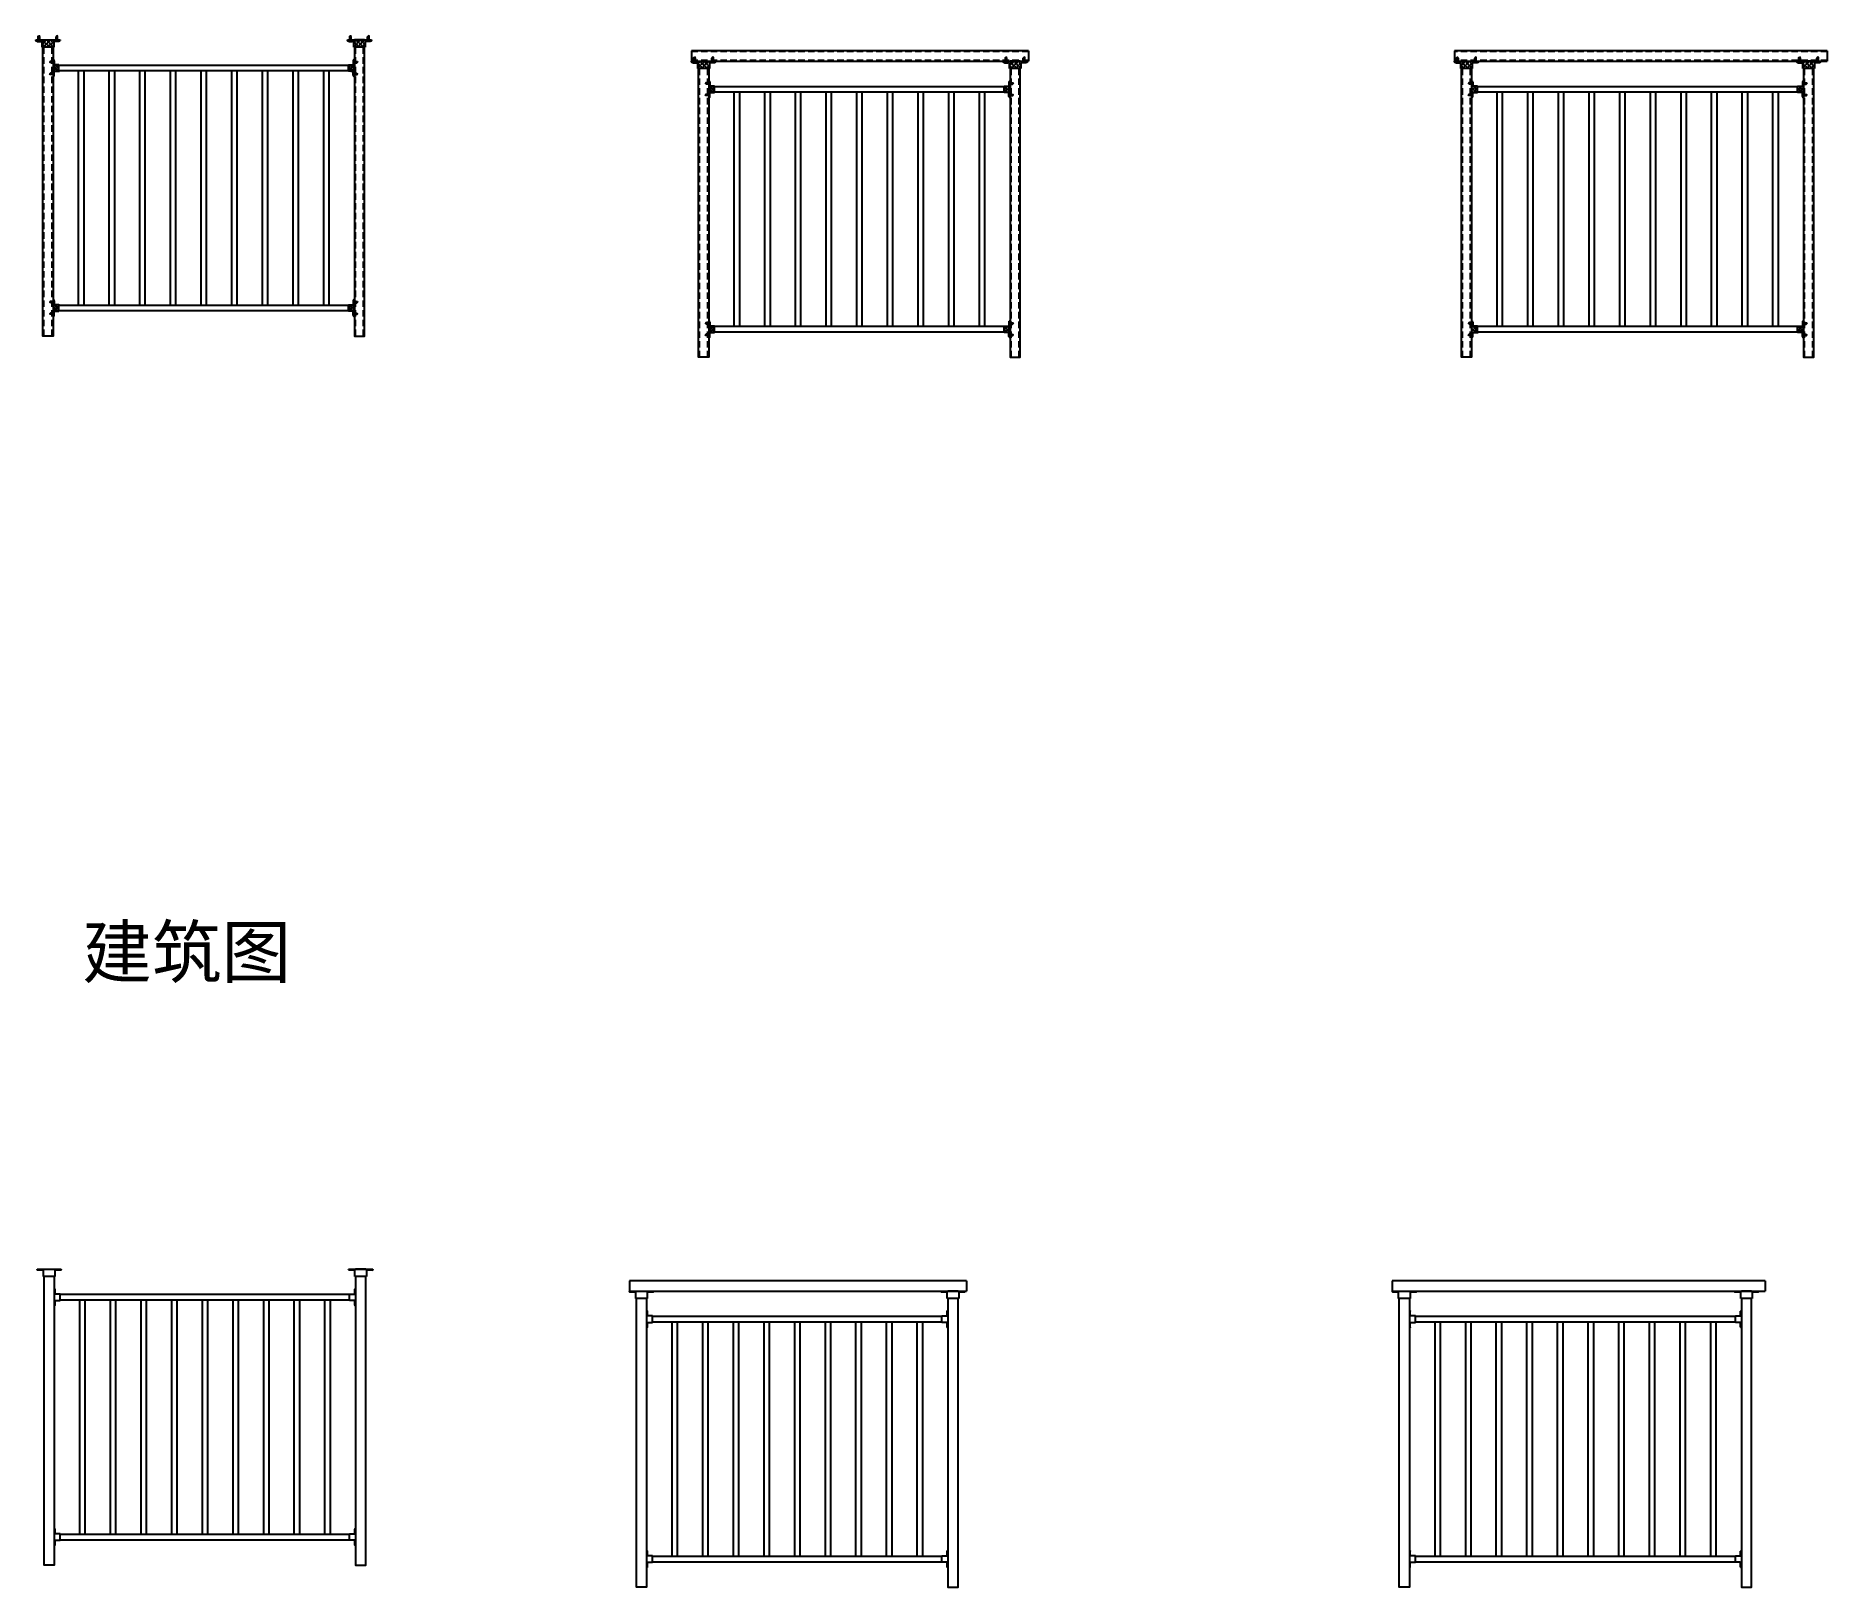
# Model space of a CAD drawing. Header units: millimetres. Extents: x -1848 to 5168, y -4129 to 1948.
import ezdxf

# ---------------------------------------------------------------- set-up
doc = ezdxf.new("R2010")
doc.units = ezdxf.units.MM
doc.header["$MEASUREMENT"] = 0
doc.set_wipeout_variables(frame=1)
doc.linetypes.add('DASHED', pattern=[19.05, 12.7, -6.35])
for name, color, linetype in [('@F05_Section_Steel', 24, 'Continuous'), ('F01_Section_AL', 92, 'Continuous'), ('F22_Dim', 9, 'Continuous'), ('XX', 6, 'DASHED'), ('图层2', 1, 'Continuous'), ('图层3', 3, 'Continuous')]:
    doc.layers.add(name, color=color, linetype=linetype)
doc.styles.get("Standard").update_dxf_attribs({"font": 'arial.ttf'})

# ---------------------------------------------------------------- blocks, each defined once
blk = doc.blocks.new('*U4')
at = {"layer": '@F05_Section_Steel'}
for p, q in [((1320, 0), (0, 0)), ((0, 0), (0, -40)), ((0, -40), (1320, -40)), ((1320, 0), (1320, -40))]:
    blk.add_line(p, q, dxfattribs=at)
at = {"layer": 'XX', "ltscale": 2}
for p, q in [((1320, -2, 0), (0, -2, 0)), ((1320, -38, 0), (0, -38, 0))]:
    blk.add_line(p, q, dxfattribs=at)
blk = doc.blocks.new('*U3')
at = {"layer": '@F05_Section_Steel'}
for p, q in [((1460, 0), (0, 0)), ((0, 0), (0, -40)), ((0, -40), (1460, -40)), ((1460, 0), (1460, -40))]:
    blk.add_line(p, q, dxfattribs=at)
at = {"layer": 'XX', "ltscale": 2}
for p, q in [((1460, -2, 0), (0, -2, 0)), ((1460, -38, 0), (0, -38, 0))]:
    blk.add_line(p, q, dxfattribs=at)
blk = doc.blocks.new('Railing_T1_拉伸固定座')
at = {"color": 1}
blk.add_wipeout([(2265.1, 466.8), (2310.1, 466.8), (2310.1, 489.8), (2310.1, 490.1), (2310.2, 490.3), (2310.2, 490.6), (2310.4, 490.8), (2310.5, 491), (2310.7, 491.2), (2310.9, 491.4), (2311.1, 491.5), (2311.3, 491.6), (2311.6, 491.7), (2311.8, 491.8), (2312.1, 491.8), (2333.1, 491.8), (2333.3, 491.8), (2333.6, 491.9), (2333.8, 491.9), (2334.1, 492.1), (2334.3, 492.2), (2334.4, 492.3), (2334.6, 492.5), (2334.7, 492.6), (2334.8, 492.7), (2334.9, 492.9), (2335, 493.1), (2335, 493.3), (2335.1, 493.5), (2335.1, 493.8), (2335.1, 495.8), (2240.1, 495.8), (2240.1, 493.8), (2240.1, 493.4), (2240.2, 493.2), (2240.2, 493.1), (2240.3, 492.9), (2240.4, 492.8), (2240.5, 492.7), (2240.5, 492.5), (2240.6, 492.4), (2240.7, 492.4), (2240.8, 492.3), (2240.9, 492.2), (2240.9, 492.2), (2241, 492.1), (2241.1, 492.1), (2241.2, 492), (2241.3, 492), (2241.4, 491.9), (2241.5, 491.9), (2241.6, 491.9), (2241.8, 491.8), (2241.9, 491.8), (2242.1, 491.8), (2245.6, 491.8), (2263.1, 491.8), (2263.5, 491.8), (2263.8, 491.7), (2264, 491.6), (2264.2, 491.4), (2264.4, 491.3), (2264.5, 491.2), (2264.7, 491), (2264.7, 490.9), (2264.8, 490.8), (2264.9, 490.6), (2265, 490.4), (2265.1, 490.2), (2265.1, 490), (2265.1, 489.8)], dxfattribs=at)
at = {"layer": '图层3'}
h = blk.add_hatch(dxfattribs=at)
h.set_pattern_fill('SACNCR', color=256, scale=5, style=0)
h.set_pattern_definition([(45, (0, 0), (-8.41899, 8.41899), []), (45, (8.419, 0), (-8.41899, 8.41899), [0, -11.90625])])
h.paths.add_polyline_path([(2240.1, 495.8), (2240.1, 493.8, 0.414214), (2242.1, 491.8), (2263.1, 491.8, -0.414214), (2265.1, 489.8), (2265.1, 466.8), (2310.1, 466.8), (2310.1, 489.8, -0.414214), (2312.1, 491.8), (2333.1, 491.8, 0.414214), (2335.1, 493.8), (2335.1, 495.8)])
at = {"layer": '图层2'}
for p, q in [((2249.6, 491.8), (2249.6, 510)), ((2255.6, 504.9), (2249.6, 503.5)), ((2255.6, 503.4), (2249.6, 502)), ((2255.6, 501.9), (2249.6, 500.5)), ((2255.6, 500.4), (2249.6, 499)), ((2255.6, 498.9), (2249.6, 497.5)), ((2255.6, 497.4), (2249.6, 496)), ((2255.6, 495.9), (2249.6, 494.5)), ((2255.6, 494.4), (2249.6, 493)), ((2255.6, 492.9), (2251, 491.8)), ((2255.6, 491.8), (2255.6, 507.8)), ((2319.6, 491.8), (2319.6, 507.8)), ((2319.6, 504.9), (2325.6, 503.5)), ((2319.6, 503.4), (2325.6, 502)), ((2319.6, 501.9), (2325.6, 500.5)), ((2319.6, 500.4), (2325.6, 499)), ((2319.6, 498.9), (2325.6, 497.5)), ((2319.6, 497.4), (2325.6, 496)), ((2319.6, 495.9), (2325.6, 494.5)), ((2319.6, 494.4), (2325.6, 493)), ((2319.6, 492.9), (2324.2, 491.8)), ((2325.6, 491.8), (2325.6, 510))]:
    blk.add_line(p, q, dxfattribs=at)
for points in [[(2259.6, 491.8), (2245.6, 491.8), (2245.6, 489.8), (2259.6, 489.8)], [(2315.6, 491.8), (2329.6, 491.8), (2329.6, 489.8), (2315.6, 489.8)]]:
    blk.add_lwpolyline(points, close=True, dxfattribs=at)
for points in [[(2255.6, 507.8), (2252.6, 511.8), (2251.2, 505.2), (2249.6, 510), (2252.6, 511.8)], [(2319.6, 507.8), (2322.6, 511.8), (2324, 505.2), (2325.6, 510), (2322.6, 511.8)]]:
    blk.add_lwpolyline(points, dxfattribs=at)
at = {"layer": '图层3'}
for p, q in [((2240.1, 495.8), (2335.1, 495.8)), ((2240.1, 493.8), (2240.1, 495.8)), ((2263.1, 491.8), (2242.1, 491.8)), ((2333.1, 491.8), (2312.1, 491.8)), ((2335.1, 495.8), (2335.1, 493.8)), ((2265.1, 466.8), (2265.1, 489.8)), ((2310.1, 466.8), (2265.1, 466.8)), ((2310.1, 489.8), (2310.1, 466.8))]:
    blk.add_line(p, q, dxfattribs=at)
for centre, start, end in [((2242.1, 493.8), 180, 270), ((2263.1, 489.8), 0, 90), ((2312.1, 489.8), 90, 180), ((2333.1, 493.8), 270, 0)]:
    blk.add_arc(centre, 2, start, end, dxfattribs=at)
blk = doc.blocks.new('Railing_T1_15E[GL')
at = {"color": 1}
blk.add_wipeout([(0, 32.5), (-1.6, 32.5), (-1.9, 32.5), (-2.1, 32.4), (-2.4, 32.3), (-2.6, 32.1), (-2.9, 31.9), (-3, 31.6), (-3.2, 31.3), (-3.2, 31.1), (-3.2, 30.9), (-3.2, 14.1), (-3.2, 13.8), (-3.3, 13.6), (-3.4, 13.4), (-3.5, 13.2), (-3.7, 13), (-3.9, 12.8), (-4.2, 12.6), (-4.5, 12.5), (-4.8, 12.5), (-23.2, 12.5), (-23.2, -12.5), (-4.8, -12.5), (-4.5, -12.5), (-4.2, -12.6), (-4, -12.7), (-3.7, -13), (-3.6, -13.1), (-3.4, -13.3), (-3.3, -13.5), (-3.3, -13.7), (-3.2, -13.9), (-3.2, -14.1), (-3.2, -30.9), (-3.2, -31.2), (-3.1, -31.5), (-3, -31.7), (-2.9, -31.8), (-2.8, -32), (-2.6, -32.1), (-2.4, -32.3), (-2.3, -32.4), (-2.1, -32.4), (-2, -32.5), (-1.8, -32.5), (-1.6, -32.5), (0, -32.5)], dxfattribs=at)
at = {"layer": '图层3'}
h = blk.add_hatch(dxfattribs=at)
h.set_pattern_fill('SACNCR', color=256, scale=4, angle=-90, style=0)
h.set_pattern_definition([(315, (-396.641, 1830.071), (6.73519, 6.73519), []), (315, (-396.641, 1823.335), (6.73519, 6.73519), [0, -9.525])])
h.paths.add_polyline_path([(0, 32.5), (-1.6, 32.5, 0.414214), (-3.2, 30.9), (-3.2, 14.1, -0.414214), (-4.8, 12.5), (-23.2, 12.5), (-23.2, -12.5), (-4.8, -12.5, -0.414214), (-3.2, -14.1), (-3.2, -30.9, 0.414214), (-1.6, -32.5), (0, -32.5)])
at = {"layer": '图层2'}
for p, q in [((-3.2, 24.9), (11.3, 24.9)), ((-2.3, 20.1), (-3.2, 23.8)), ((-3.2, 20.1), (9.6, 20.1)), ((-1.1, 20.1), (-2.3, 24.9)), ((0.1, 20.1), (-1.1, 24.9)), ((1.3, 20.1), (0.1, 24.9)), ((2.5, 20.1), (1.3, 24.9)), ((3.7, 20.1), (2.5, 24.9)), ((4.9, 20.1), (3.7, 24.9)), ((6.1, 20.1), (4.9, 24.9)), ((7.3, 20.1), (6.1, 24.9)), ((-3.2, -20.1), (9.6, -20.1)), ((-2.3, -20.1), (-3.2, -23.8)), ((-3.2, -24.9), (11.3, -24.9)), ((-1.1, -20.1), (-2.3, -24.9)), ((0.1, -20.1), (-1.1, -24.9)), ((1.3, -20.1), (0.1, -24.9)), ((2.5, -20.1), (1.3, -24.9)), ((3.7, -20.1), (2.5, -24.9)), ((4.9, -20.1), (3.7, -24.9)), ((6.1, -20.1), (4.9, -24.9)), ((7.3, -20.1), (6.1, -24.9))]:
    blk.add_line(p, q, dxfattribs=at)
for points in [[(-3.2, 16.9), (-3.2, 28.1), (-4.8, 28.1), (-4.8, 16.9)], [(-3.2, -16.9), (-3.2, -28.1), (-4.8, -28.1), (-4.8, -16.9)]]:
    blk.add_lwpolyline(points, close=True, dxfattribs=at)
for points in [[(9.6, 20.1), (12.8, 22.5), (7.5, 23.6), (11.3, 24.9), (12.8, 22.5)], [(9.6, -20.1), (12.8, -22.5), (7.5, -23.6), (11.3, -24.9), (12.8, -22.5)]]:
    blk.add_lwpolyline(points, dxfattribs=at)
at = {"layer": '图层3'}
for p, q in [((-23.2, -12.5), (-23.2, 12.5)), ((-23.2, 12.5), (-4.8, 12.5)), ((-3.2, 14.1), (-3.2, 30.9)), ((-1.6, 32.5), (0, 32.5)), ((0, 32.5), (0, -32.5)), ((-4.8, -12.5), (-23.2, -12.5)), ((-3.2, -30.9), (-3.2, -14.1)), ((0, -32.5), (-1.6, -32.5))]:
    blk.add_line(p, q, dxfattribs=at)
for centre, start, end in [((-4.8, 14.1), 270, 0), ((-1.6, 30.9), 90, 180), ((-4.8, -14.1), 0, 90), ((-1.6, -30.9), 180, 270)]:
    blk.add_arc(centre, 1.6, start, end, dxfattribs=at)
blk = doc.blocks.new('Railing_T1_1260')
at = {"layer": '@F05_Section_Steel'}
blk.add_lwpolyline([(40, 580), (40, -580), (0, -580), (0, 580)], close=True, dxfattribs=at)
blk.add_lwpolyline([(1260, 580), (1220, 580), (1220, -580), (1260, -580), (1260, 580), (1260, 580)], dxfattribs=at)
at = {"layer": 'F01_Section_AL', "linetype": 'ByBlock', "lineweight": -2}
blk.add_lwpolyline([(1220, 480), (40, 480), (40, 460), (1220, 460)], close=True, dxfattribs=at)
at = {"layer": 'F01_Section_AL', "linetype": 'ByBlock', "lineweight": -2, "elevation": 0}
blk.add_lwpolyline([(1220, -460), (40, -460), (40, -480), (1220, -480)], close=True, dxfattribs=at)
at = {"layer": 'F22_Dim'}
for points in [[(140, 460), (160, 460), (160, -460), (140, -460)], [(260, 460), (280, 460), (280, -460), (260, -460)], [(380, 460), (400, 460), (400, -460), (380, -460)], [(500, 460), (520, 460), (520, -460), (500, -460)], [(620, 460), (640, 460), (640, -460), (620, -460)], [(740, 460), (760, 460), (760, -460), (740, -460)], [(860, 460), (880, 460), (880, -460), (860, -460)], [(980, 460), (1000, 460), (1000, -460), (980, -460)], [(1100, 460), (1120, 460), (1120, -460), (1100, -460)]]:
    blk.add_lwpolyline(points, close=True, dxfattribs=at)
at = {"layer": 'XX', "ltscale": 2}
for p, q in [((4, -580), (4, 580, 0)), ((36, -580), (36, 580, 0)), ((1224, -580), (1224, 580, 0)), ((1256, -580), (1256, 580, 0))]:
    blk.add_line(p, q, dxfattribs=at)
for p in [(-2267.6, 84.2), (-1047.6, 84.2)]:
    blk.add_blockref('Railing_T1_拉伸固定座', p)
at = {"color": 1, "xscale": -1}
for p in [(40, 470), (40, -470, 0)]:
    blk.add_blockref('Railing_T1_15E[GL', p, dxfattribs=at)
at = {"color": 1}
for p in [(1220, 470), (1220, -470, 0)]:
    blk.add_blockref('Railing_T1_15E[GL', p, dxfattribs=at)
blk = doc.blocks.new('Railing_T1_1380')
at = {"layer": '@F05_Section_Steel'}
blk.add_lwpolyline([(40, 580), (40, -580), (0, -580), (0, 580)], close=True, dxfattribs=at)
blk.add_lwpolyline([(1380, 580), (1340, 580), (1340, -580), (1380, -580), (1380, 580), (1380, 580)], dxfattribs=at)
at = {"layer": 'F01_Section_AL', "linetype": 'ByBlock', "lineweight": -2}
blk.add_lwpolyline([(1340, 480), (40, 480), (40, 460), (1340, 460)], close=True, dxfattribs=at)
at = {"layer": 'F01_Section_AL', "linetype": 'ByBlock', "lineweight": -2, "elevation": 0}
blk.add_lwpolyline([(1340, -460), (40, -460), (40, -480), (1340, -480)], close=True, dxfattribs=at)
at = {"layer": 'F22_Dim'}
for points in [[(140, 460), (160, 460), (160, -460), (140, -460)], [(260, 460), (280, 460), (280, -460), (260, -460)], [(380, 460), (400, 460), (400, -460), (380, -460)], [(500, 460), (520, 460), (520, -460), (500, -460)], [(620, 460), (640, 460), (640, -460), (620, -460)], [(740, 460), (760, 460), (760, -460), (740, -460)], [(860, 460), (880, 460), (880, -460), (860, -460)], [(980, 460), (1000, 460), (1000, -460), (980, -460)], [(1100, 460), (1120, 460), (1120, -460), (1100, -460)], [(1220, 460), (1240, 460), (1240, -460), (1220, -460)]]:
    blk.add_lwpolyline(points, close=True, dxfattribs=at)
at = {"layer": 'XX', "ltscale": 2}
for p, q in [((4, -580), (4, 580, 0)), ((36, -580), (36, 580, 0)), ((1344, -580), (1344, 580, 0)), ((1376, -580), (1376, 580, 0))]:
    blk.add_line(p, q, dxfattribs=at)
for p in [(-2267.6, 84.2), (-927.6, 84.2)]:
    blk.add_blockref('Railing_T1_拉伸固定座', p)
at = {"color": 1, "xscale": -1}
for p in [(40, 470), (40, -470, 0)]:
    blk.add_blockref('Railing_T1_15E[GL', p, dxfattribs=at)
at = {"color": 1}
for p in [(1340, 470), (1340, -470, 0)]:
    blk.add_blockref('Railing_T1_15E[GL', p, dxfattribs=at)
blk = doc.blocks.new('Railing_T1_NonStandard')
at = {"layer": '@F05_Section_Steel'}
blk.add_lwpolyline([(40, 580), (40, -580), (0, -580), (0, 580)], close=True, dxfattribs=at)
blk.add_lwpolyline([(1260, 580), (1220, 580), (1220, -580), (1260, -580), (1260, 580), (1260, 580)], dxfattribs=at)
at = {"layer": 'F01_Section_AL', "linetype": 'ByBlock', "lineweight": -2}
blk.add_lwpolyline([(1220, 480), (40, 480), (40, 460), (1220, 460)], close=True, dxfattribs=at)
at = {"layer": 'F01_Section_AL', "linetype": 'ByBlock', "lineweight": -2, "elevation": 0}
blk.add_lwpolyline([(1220, -460), (40, -460), (40, -480), (1220, -480)], close=True, dxfattribs=at)
at = {"layer": 'F22_Dim'}
for points in [[(140, 460), (160, 460), (160, -460), (140, -460)], [(260, 460), (280, 460), (280, -460), (260, -460)], [(380, 460), (400, 460), (400, -460), (380, -460)], [(500, 460), (520, 460), (520, -460), (500, -460)], [(620, 460), (640, 460), (640, -460), (620, -460)], [(740, 460), (760, 460), (760, -460), (740, -460)], [(860, 460), (880, 460), (880, -460), (860, -460)], [(980, 460), (1000, 460), (1000, -460), (980, -460)], [(1100, 460), (1120, 460), (1120, -460), (1100, -460)]]:
    blk.add_lwpolyline(points, close=True, dxfattribs=at)
at = {"layer": 'XX', "ltscale": 2}
for p, q in [((4, -580), (4, 580, 0)), ((36, -580), (36, 580, 0)), ((1224, -580), (1224, 580, 0)), ((1256, -580), (1256, 580, 0))]:
    blk.add_line(p, q, dxfattribs=at)
for p in [(-2267.6, 84.2), (-1047.6, 84.2)]:
    blk.add_blockref('Railing_T1_拉伸固定座', p)
at = {"color": 1, "xscale": -1}
for p in [(40, 470), (40, -470, 0)]:
    blk.add_blockref('Railing_T1_15E[GL', p, dxfattribs=at)
at = {"color": 1}
for p in [(1220, 470), (1220, -470, 0)]:
    blk.add_blockref('Railing_T1_15E[GL', p, dxfattribs=at)
blk = doc.blocks.new('*U20')
at = {"layer": '@F05_Section_Steel'}
for p, q in [((1320, 0), (0, 0)), ((0, 0), (0, -40)), ((0, -40), (1320, -40)), ((1320, 0), (1320, -40))]:
    blk.add_line(p, q, dxfattribs=at)
blk = doc.blocks.new('*U19')
at = {"layer": '@F05_Section_Steel'}
for p, q in [((1460, 0), (0, 0)), ((0, 0), (0, -40)), ((0, -40), (1460, -40)), ((1460, 0), (1460, -40))]:
    blk.add_line(p, q, dxfattribs=at)
blk = doc.blocks.new('Railing_T1_拉伸固定座_simple')
at = {"color": 1}
blk.add_wipeout([(2265.1, 466.8), (2310.1, 466.8), (2310.1, 489.8), (2310.1, 490.1), (2310.2, 490.3), (2310.2, 490.6), (2310.4, 490.8), (2310.5, 491), (2310.7, 491.2), (2310.9, 491.4), (2311.1, 491.5), (2311.3, 491.6), (2311.6, 491.7), (2311.8, 491.8), (2312.1, 491.8), (2333.1, 491.8), (2333.3, 491.8), (2333.6, 491.9), (2333.8, 491.9), (2334.1, 492.1), (2334.3, 492.2), (2334.4, 492.3), (2334.6, 492.5), (2334.7, 492.6), (2334.8, 492.7), (2334.9, 492.9), (2335, 493.1), (2335, 493.3), (2335.1, 493.5), (2335.1, 493.8), (2335.1, 495.8), (2240.1, 495.8), (2240.1, 493.8), (2240.1, 493.4), (2240.2, 493.2), (2240.2, 493.1), (2240.3, 492.9), (2240.4, 492.8), (2240.5, 492.7), (2240.5, 492.5), (2240.6, 492.4), (2240.7, 492.4), (2240.8, 492.3), (2240.9, 492.2), (2240.9, 492.2), (2241, 492.1), (2241.1, 492.1), (2241.2, 492), (2241.3, 492), (2241.4, 491.9), (2241.5, 491.9), (2241.6, 491.9), (2241.8, 491.8), (2241.9, 491.8), (2242.1, 491.8), (2245.6, 491.8), (2263.1, 491.8), (2263.5, 491.8), (2263.8, 491.7), (2264, 491.6), (2264.2, 491.4), (2264.4, 491.3), (2264.5, 491.2), (2264.7, 491), (2264.7, 490.9), (2264.8, 490.8), (2264.9, 490.6), (2265, 490.4), (2265.1, 490.2), (2265.1, 490), (2265.1, 489.8)], dxfattribs=at)
at = {"layer": '图层3'}
for p, q in [((2240.1, 495.8), (2335.1, 495.8)), ((2240.1, 493.8), (2240.1, 495.8)), ((2263.1, 491.8), (2242.1, 491.8)), ((2333.1, 491.8), (2312.1, 491.8)), ((2335.1, 495.8), (2335.1, 493.8)), ((2265.1, 466.8), (2265.1, 489.8)), ((2310.1, 466.8), (2265.1, 466.8)), ((2310.1, 489.8), (2310.1, 466.8))]:
    blk.add_line(p, q, dxfattribs=at)
for centre, start, end in [((2242.1, 493.8), 180, 270), ((2263.1, 489.8), 0, 90), ((2312.1, 489.8), 90, 180), ((2333.1, 493.8), 270, 0)]:
    blk.add_arc(centre, 2, start, end, dxfattribs=at)
blk = doc.blocks.new('Railing_T1_15E[GL_simple')
at = {"color": 1}
blk.add_wipeout([(0, 32.5), (-1.6, 32.5), (-1.9, 32.5), (-2.1, 32.4), (-2.4, 32.3), (-2.6, 32.1), (-2.9, 31.9), (-3, 31.6), (-3.2, 31.3), (-3.2, 31.1), (-3.2, 30.9), (-3.2, 14.1), (-3.2, 13.8), (-3.3, 13.6), (-3.4, 13.4), (-3.5, 13.2), (-3.7, 13), (-3.9, 12.8), (-4.2, 12.6), (-4.5, 12.5), (-4.8, 12.5), (-23.2, 12.5), (-23.2, -12.5), (-4.8, -12.5), (-4.5, -12.5), (-4.2, -12.6), (-4, -12.7), (-3.7, -13), (-3.6, -13.1), (-3.4, -13.3), (-3.3, -13.5), (-3.3, -13.7), (-3.2, -13.9), (-3.2, -14.1), (-3.2, -30.9), (-3.2, -31.2), (-3.1, -31.5), (-3, -31.7), (-2.9, -31.8), (-2.8, -32), (-2.6, -32.1), (-2.4, -32.3), (-2.3, -32.4), (-2.1, -32.4), (-2, -32.5), (-1.8, -32.5), (-1.6, -32.5), (0, -32.5)], dxfattribs=at)
at = {"layer": '图层3'}
for p, q in [((-23.2, -12.5), (-23.2, 12.5)), ((-23.2, 12.5), (-4.8, 12.5)), ((-3.2, 14.1), (-3.2, 30.9)), ((-1.6, 32.5), (0, 32.5)), ((0, 32.5), (0, -32.5)), ((-4.8, -12.5), (-23.2, -12.5)), ((-3.2, -30.9), (-3.2, -14.1)), ((0, -32.5), (-1.6, -32.5))]:
    blk.add_line(p, q, dxfattribs=at)
for centre, start, end in [((-4.8, 14.1), 270, 0), ((-1.6, 30.9), 90, 180), ((-4.8, -14.1), 0, 90), ((-1.6, -30.9), 180, 270)]:
    blk.add_arc(centre, 1.6, start, end, dxfattribs=at)
blk = doc.blocks.new('*U21')
at = {"layer": '@F05_Section_Steel'}
blk.add_lwpolyline([(40, 580), (40, -580), (0, -580), (0, 580)], close=True, dxfattribs=at)
blk.add_lwpolyline([(1260, 580), (1220, 580), (1220, -580), (1260, -580), (1260, 580), (1260, 580)], dxfattribs=at)
at = {"layer": 'F01_Section_AL', "linetype": 'ByBlock', "lineweight": -2}
blk.add_lwpolyline([(1220, 480), (40, 480), (40, 460), (1220, 460)], close=True, dxfattribs=at)
at = {"layer": 'F01_Section_AL', "linetype": 'ByBlock', "lineweight": -2, "elevation": 0}
blk.add_lwpolyline([(1220, -460), (40, -460), (40, -480), (1220, -480)], close=True, dxfattribs=at)
at = {"layer": 'F22_Dim'}
for points in [[(140, 460), (160, 460), (160, -460), (140, -460)], [(260, 460), (280, 460), (280, -460), (260, -460)], [(380, 460), (400, 460), (400, -460), (380, -460)], [(500, 460), (520, 460), (520, -460), (500, -460)], [(620, 460), (640, 460), (640, -460), (620, -460)], [(740, 460), (760, 460), (760, -460), (740, -460)], [(860, 460), (880, 460), (880, -460), (860, -460)], [(980, 460), (1000, 460), (1000, -460), (980, -460)], [(1100, 460), (1120, 460), (1120, -460), (1100, -460)]]:
    blk.add_lwpolyline(points, close=True, dxfattribs=at)
for p in [(-2267.6, 84.2), (-1047.6, 84.2)]:
    blk.add_blockref('Railing_T1_拉伸固定座_simple', p)
at = {"color": 1, "xscale": -1}
for p in [(40, 470), (40, -470, 0)]:
    blk.add_blockref('Railing_T1_15E[GL_simple', p, dxfattribs=at)
at = {"color": 1}
for p in [(1220, 470), (1220, -470, 0)]:
    blk.add_blockref('Railing_T1_15E[GL_simple', p, dxfattribs=at)
blk = doc.blocks.new('*U22')
at = {"layer": '@F05_Section_Steel'}
blk.add_lwpolyline([(40, 580), (40, -580), (0, -580), (0, 580)], close=True, dxfattribs=at)
blk.add_lwpolyline([(1380, 580), (1340, 580), (1340, -580), (1380, -580), (1380, 580), (1380, 580)], dxfattribs=at)
at = {"layer": 'F01_Section_AL', "linetype": 'ByBlock', "lineweight": -2}
blk.add_lwpolyline([(1340, 480), (40, 480), (40, 460), (1340, 460)], close=True, dxfattribs=at)
at = {"layer": 'F01_Section_AL', "linetype": 'ByBlock', "lineweight": -2, "elevation": 0}
blk.add_lwpolyline([(1340, -460), (40, -460), (40, -480), (1340, -480)], close=True, dxfattribs=at)
at = {"layer": 'F22_Dim'}
for points in [[(140, 460), (160, 460), (160, -460), (140, -460)], [(260, 460), (280, 460), (280, -460), (260, -460)], [(380, 460), (400, 460), (400, -460), (380, -460)], [(500, 460), (520, 460), (520, -460), (500, -460)], [(620, 460), (640, 460), (640, -460), (620, -460)], [(740, 460), (760, 460), (760, -460), (740, -460)], [(860, 460), (880, 460), (880, -460), (860, -460)], [(980, 460), (1000, 460), (1000, -460), (980, -460)], [(1100, 460), (1120, 460), (1120, -460), (1100, -460)], [(1220, 460), (1240, 460), (1240, -460), (1220, -460)]]:
    blk.add_lwpolyline(points, close=True, dxfattribs=at)
for p in [(-2267.6, 84.2), (-927.6, 84.2)]:
    blk.add_blockref('Railing_T1_拉伸固定座_simple', p)
at = {"color": 1, "xscale": -1}
for p in [(40, 470), (40, -470, 0)]:
    blk.add_blockref('Railing_T1_15E[GL_simple', p, dxfattribs=at)
at = {"color": 1}
for p in [(1340, 470), (1340, -470, 0)]:
    blk.add_blockref('Railing_T1_15E[GL_simple', p, dxfattribs=at)
blk = doc.blocks.new('*U18')
at = {"layer": '@F05_Section_Steel'}
blk.add_lwpolyline([(40, 580), (40, -580), (0, -580), (0, 580)], close=True, dxfattribs=at)
blk.add_lwpolyline([(1260, 580), (1220, 580), (1220, -580), (1260, -580), (1260, 580), (1260, 580)], dxfattribs=at)
at = {"layer": 'F01_Section_AL', "linetype": 'ByBlock', "lineweight": -2}
blk.add_lwpolyline([(1220, 480), (40, 480), (40, 460), (1220, 460)], close=True, dxfattribs=at)
at = {"layer": 'F01_Section_AL', "linetype": 'ByBlock', "lineweight": -2, "elevation": 0}
blk.add_lwpolyline([(1220, -460), (40, -460), (40, -480), (1220, -480)], close=True, dxfattribs=at)
at = {"layer": 'F22_Dim'}
for points in [[(140, 460), (160, 460), (160, -460), (140, -460)], [(260, 460), (280, 460), (280, -460), (260, -460)], [(380, 460), (400, 460), (400, -460), (380, -460)], [(500, 460), (520, 460), (520, -460), (500, -460)], [(620, 460), (640, 460), (640, -460), (620, -460)], [(740, 460), (760, 460), (760, -460), (740, -460)], [(860, 460), (880, 460), (880, -460), (860, -460)], [(980, 460), (1000, 460), (1000, -460), (980, -460)], [(1100, 460), (1120, 460), (1120, -460), (1100, -460)]]:
    blk.add_lwpolyline(points, close=True, dxfattribs=at)
for p in [(-2267.6, 84.2), (-1047.6, 84.2)]:
    blk.add_blockref('Railing_T1_拉伸固定座_simple', p)
at = {"color": 1, "xscale": -1}
for p in [(40, 470), (40, -470, 0)]:
    blk.add_blockref('Railing_T1_15E[GL_simple', p, dxfattribs=at)
at = {"color": 1}
for p in [(1220, 470), (1220, -470, 0)]:
    blk.add_blockref('Railing_T1_15E[GL_simple', p, dxfattribs=at)

msp = doc.modelspace()

# ---------------------------------------------------------------- block references
for name, p in [('Railing_T1_NonStandard', (-1820.6, 1352.3)), ('*U4', (719.8, 1889)), ('*U3', (3707.6, 1889)), ('*U18', (-1815.8, -3463.2)), ('*U20', (476.5, -2929.3)), ('*U19', (3464.3, -2929.3))]:
    msp.add_blockref(name, p)

# ---------------------------------------------------------------- texts
at = {"insert": (-1666.5, -1541.1), "char_height": 200, "attachment_point": 1}
msp.add_mtext_dynamic_manual_height_columns('{\\fSimSun|b0|i0|c134|p2;建筑图}', width=2242.116, gutter_width=1, heights=[0], dxfattribs=at)

# ---------------------------------------------------------------- next in the draw order: block references
at = {"ltscale": 10}
for name, p in [('Railing_T1_1260', (747.3, 1269)), ('Railing_T1_1380', (3735.1, 1269)), ('*U21', (504, -3549.3)), ('*U22', (3491.8, -3549.3))]:
    msp.add_blockref(name, p, dxfattribs=at)

doc.saveas('drawing.dxf')
